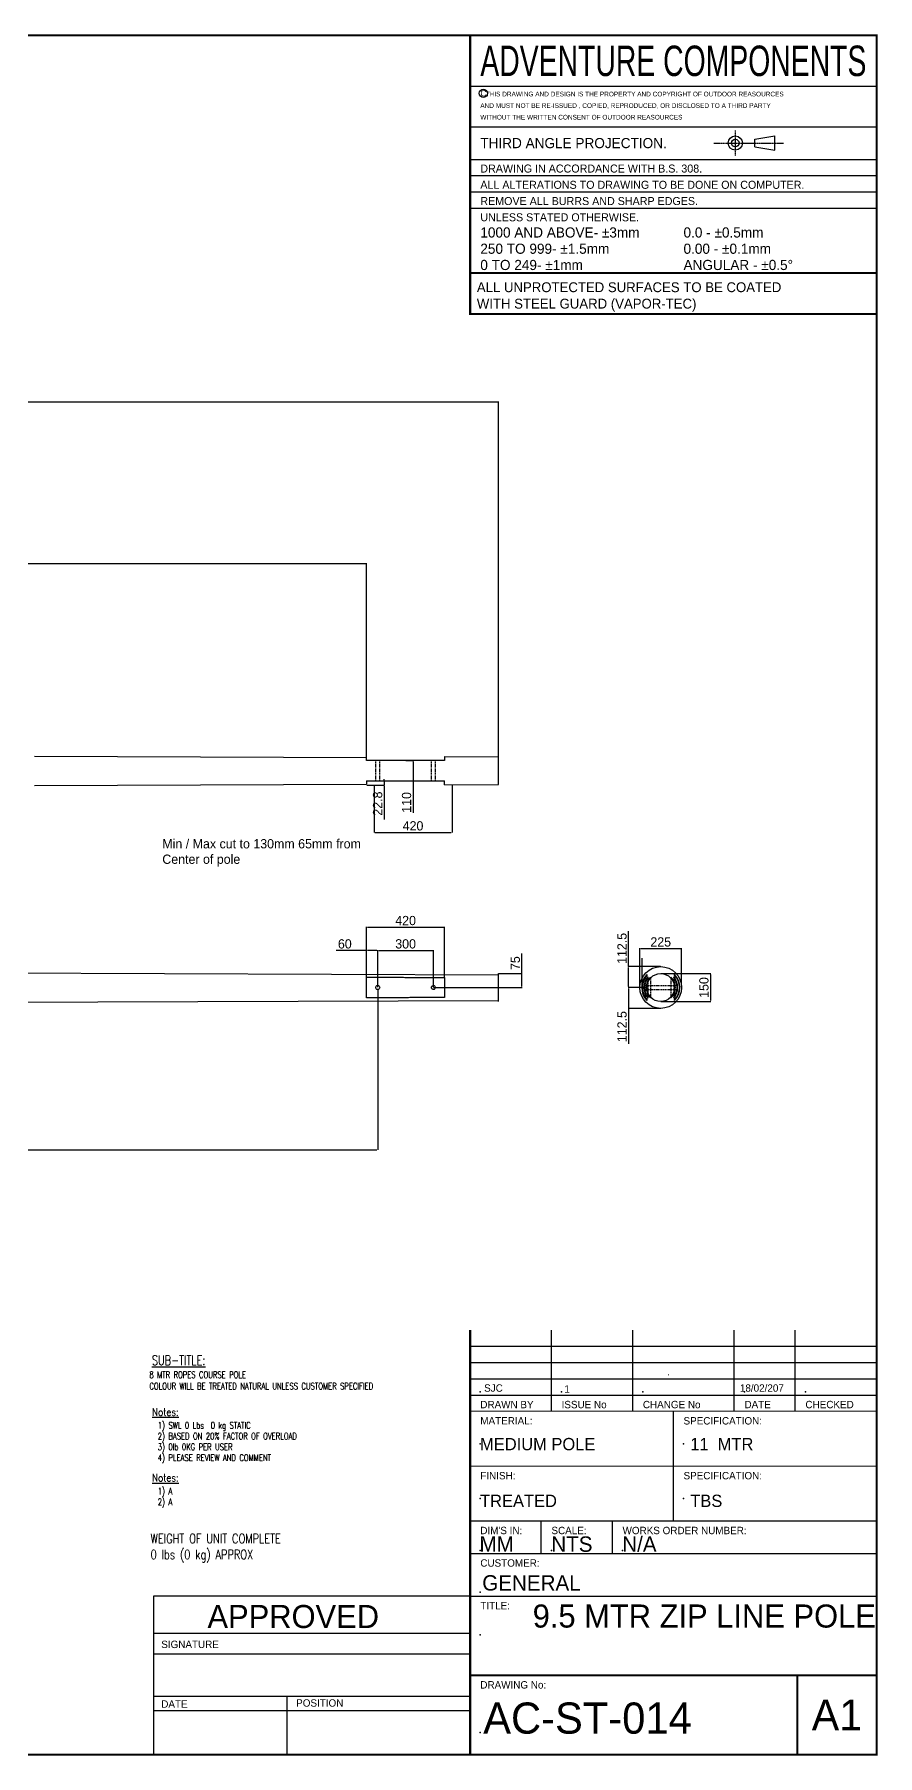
# Model space of a CAD drawing. Header units: inches. Extents: x -2441 to 10890, y 1104 to 10382.
# Drawn here: x 6347 to 10890, y 1104 to 10382 of the extents above; entities that cross this region are included whole.
import ezdxf
from ezdxf.enums import TextEntityAlignment as Align

# ---------------------------------------------------------------- set-up
doc = ezdxf.new("R2010")
doc.units = ezdxf.units.IN
doc.header["$MEASUREMENT"] = 0
doc.linetypes.add('CENTER', pattern=[2, 1.25, -0.25, 0.25, -0.25])
doc.linetypes.add('HIDDEN', pattern=[9.525, 6.35, -3.175])
for name, color, linetype in [('D', 7, 'Continuous'), ('DIM', 5, 'Continuous'), ('FRAMEDIMENSIONS', 150, 'Continuous'), ('post 2d', 7, 'Continuous'), ('post hidden 2d', 4, 'HIDDEN'), ('TEXT', 5, 'Continuous')]:
    doc.layers.add(name, color=color, linetype=linetype)
doc.styles.add('332', font='ROMANS.SHX', dxfattribs={"width": 0.75, "height": 1.125})
doc.styles.add('532', font='ROMANS.SHX', dxfattribs={"width": 0.75, "height": 1.875})
doc.styles.add('T1', font='romans.shx', dxfattribs={"width": 0.75})
doc.dimstyles.new('ISO-25', dxfattribs={"dimtxt": 2.5, "dimasz": 2.5, "dimexe": 1.25, "dimexo": 0.625, "dimtad": 1, "dimtxsty": 'Standard', "dimcen": 2.5, "dimadec": 0, "dimazin": 0, "dimtfac": 1, "dimtmove": 0, "dimatfit": 3, "dimfxl": 0, "dimarcsym": 0})

# ---------------------------------------------------------------- blocks, each defined once
blk = doc.blocks.new('*D1')
at = {"layer": 'Defpoints', "color": 0}
for p in [(8197, 5233.2), (-2153, 4931.7), (8197, 4370)]:
    blk.add_point(p, dxfattribs=at)
at = {"layer": 'DIM', "color": 0, "lineweight": -2}
for p, q in [((8197, 5232.2), (8197, 4368.7)), ((-2153, 4930.7), (-2153, 4368.7)), ((-2148, 4370), (8192, 4370))]:
    blk.add_line(p, q, dxfattribs=at)
at = {"layer": 'DIM', "color": 0}
for points in [[(-2148, 4370.8), (-2148, 4369.2), (-2153, 4370)], [(8192, 4370.8), (8192, 4369.2), (8197, 4370)]]:
    blk.add_solid(points, dxfattribs=at)
at = {"layer": 'DIM', "color": 0, "insert": (3022, 4405), "char_height": 50, "attachment_point": 5}
blk.add_mtext('10350', dxfattribs=at)
blk = doc.blocks.new('*D3')
at = {"layer": 'Defpoints', "color": 0}
for p in [(8137, 7530.5), (-2153, 6662), (8137, 6484.5)]:
    blk.add_point(p, dxfattribs=at)
at = {"layer": 'DIM', "color": 0, "lineweight": -2}
for p, q in [((-2153, 6663), (-2153, 7531.8)), ((-2148, 7530.5), (8132, 7530.5)), ((8137, 6485.5), (8137, 7531.8))]:
    blk.add_line(p, q, dxfattribs=at)
at = {"layer": 'DIM', "color": 0}
for points in [[(-2148, 7531.4), (-2148, 7529.7), (-2153, 7530.5)], [(8132, 7531.4), (8132, 7529.7), (8137, 7530.5)]]:
    blk.add_solid(points, dxfattribs=at)
at = {"layer": 'DIM', "color": 0, "insert": (2992, 7565.5), "char_height": 50, "attachment_point": 5}
blk.add_mtext('10290', dxfattribs=at)
blk = doc.blocks.new('*D5')
at = {"layer": 'Defpoints', "color": 0}
for p in [(8847, 8401.2), (-2153, 6525.2), (8847, 6487.7)]:
    blk.add_point(p, dxfattribs=at)
at = {"layer": 'DIM', "color": 0, "lineweight": -2}
for p, q in [((-2153, 6526.2), (-2153, 8402.5)), ((-2148, 8401.2), (8842, 8401.2)), ((8847, 6488.7), (8847, 8402.5))]:
    blk.add_line(p, q, dxfattribs=at)
at = {"layer": 'DIM', "color": 0}
for points in [[(-2148, 8402), (-2148, 8400.4), (-2153, 8401.2)], [(8842, 8402), (8842, 8400.4), (8847, 8401.2)]]:
    blk.add_solid(points, dxfattribs=at)
at = {"layer": 'DIM', "color": 0, "insert": (3347, 8436.2), "char_height": 50, "attachment_point": 5}
blk.add_mtext('11000±100', dxfattribs=at)
blk = doc.blocks.new('*D14')
at = {"layer": 'Defpoints', "color": 0}
for p in [(8847, 5319.2), (8973.2, 5319.2), (8497, 5244.2)]:
    blk.add_point(p, dxfattribs=at)
at = {"layer": 'DIM', "color": 0, "lineweight": -2}
for p, q in [((8973.2, 5319.2), (8973.2, 5427.5)), ((8848, 5319.2), (8974.4, 5319.2)), ((8973.2, 5249.2), (8973.2, 5314.2)), ((8498, 5244.2), (8974.4, 5244.2))]:
    blk.add_line(p, q, dxfattribs=at)
at = {"layer": 'DIM', "color": 0}
for points in [[(8972.3, 5314.2), (8974, 5314.2), (8973.2, 5319.2)], [(8972.3, 5249.2), (8974, 5249.2), (8973.2, 5244.2)]]:
    blk.add_solid(points, dxfattribs=at)
at = {"layer": 'DIM', "color": 0, "insert": (8938.2, 5375.8), "char_height": 50, "attachment_point": 5, "rotation": 90}
blk.add_mtext('75', dxfattribs=at)
blk = doc.blocks.new('*D16')
at = {"layer": 'Defpoints', "color": 0}
for p in [(8557, 5569.8), (8137, 5300.5), (8557, 5297.4)]:
    blk.add_point(p, dxfattribs=at)
at = {"layer": 'DIM', "color": 0, "lineweight": -2}
for p, q in [((8137, 5301.5), (8137, 5571)), ((8142, 5569.8), (8552, 5569.8)), ((8557, 5298.4), (8557, 5571))]:
    blk.add_line(p, q, dxfattribs=at)
at = {"layer": 'DIM', "color": 0}
for points in [[(8142, 5570.6), (8142, 5569), (8137, 5569.8)], [(8552, 5570.6), (8552, 5569), (8557, 5569.8)]]:
    blk.add_solid(points, dxfattribs=at)
at = {"layer": 'DIM', "color": 0, "insert": (8347, 5604.8), "char_height": 50, "attachment_point": 5}
blk.add_mtext('420', dxfattribs=at)
blk = doc.blocks.new('*D17')
at = {"layer": 'Defpoints', "color": 0}
for p in [(8497, 5444.1), (8197, 5244.2), (8497, 5244.2)]:
    blk.add_point(p, dxfattribs=at)
at = {"layer": 'DIM', "color": 0, "lineweight": -2}
for p, q in [((8197, 5245.2), (8197, 5445.4)), ((8202, 5444.1), (8492, 5444.1)), ((8497, 5245.2), (8497, 5445.4))]:
    blk.add_line(p, q, dxfattribs=at)
at = {"layer": 'DIM', "color": 0}
for points in [[(8202, 5444.9), (8202, 5443.3), (8197, 5444.1)], [(8492, 5444.9), (8492, 5443.3), (8497, 5444.1)]]:
    blk.add_solid(points, dxfattribs=at)
at = {"layer": 'DIM', "color": 0, "insert": (8347, 5479.1), "char_height": 50, "attachment_point": 5}
blk.add_mtext('300', dxfattribs=at)
blk = doc.blocks.new('*D18')
at = {"layer": 'Defpoints', "color": 0}
for p in [(8197, 5444.1), (8137, 5301.2), (8197, 5345.1)]:
    blk.add_point(p, dxfattribs=at)
at = {"layer": 'DIM', "color": 0, "lineweight": -2}
for p, q in [((8137, 5444.1), (7971.9, 5444.1)), ((8137, 5302.2), (8137, 5445.4)), ((8192, 5444.1), (8142, 5444.1)), ((8197, 5346.1), (8197, 5445.4))]:
    blk.add_line(p, q, dxfattribs=at)
at = {"layer": 'DIM', "color": 0}
for points in [[(8142, 5444.9), (8142, 5443.3), (8137, 5444.1)], [(8192, 5444.9), (8192, 5443.3), (8197, 5444.1)]]:
    blk.add_solid(points, dxfattribs=at)
at = {"layer": 'DIM', "color": 0, "insert": (8019.4, 5479.1), "char_height": 50, "attachment_point": 5}
blk.add_mtext('60', dxfattribs=at)
blk = doc.blocks.new('*D24')
at = {"layer": 'Defpoints', "color": 0}
for p in [(9548.2, 5356.7), (9721.7, 5356.7), (9591.5, 5244.2)]:
    blk.add_point(p, dxfattribs=at)
at = {"layer": 'DIM', "color": 0, "lineweight": -2}
for p, q in [((9548.2, 5356.7), (9548.2, 5548.3)), ((9720.7, 5356.7), (9546.9, 5356.7)), ((9548.2, 5249.2), (9548.2, 5351.7)), ((9590.5, 5244.2), (9546.9, 5244.2))]:
    blk.add_line(p, q, dxfattribs=at)
at = {"layer": 'DIM', "color": 0}
for points in [[(9547.3, 5351.7), (9549, 5351.7), (9548.2, 5356.7)], [(9547.3, 5249.2), (9549, 5249.2), (9548.2, 5244.2)]]:
    blk.add_solid(points, dxfattribs=at)
at = {"layer": 'DIM', "color": 0, "insert": (9513.2, 5455), "char_height": 50, "attachment_point": 5, "rotation": 90}
blk.add_mtext('112.5', dxfattribs=at)
blk = doc.blocks.new('*D25')
at = {"layer": 'Defpoints', "color": 0}
for p in [(9834.2, 5454.6), (9609.2, 5244.2), (9834.2, 5244.2)]:
    blk.add_point(p, dxfattribs=at)
at = {"layer": 'DIM', "color": 0, "lineweight": -2}
for p, q in [((9609.2, 5245.2), (9609.2, 5455.9)), ((9614.2, 5454.6), (9829.2, 5454.6)), ((9834.2, 5245.2), (9834.2, 5455.9))]:
    blk.add_line(p, q, dxfattribs=at)
at = {"layer": 'DIM', "color": 0}
for points in [[(9614.2, 5455.4), (9614.2, 5453.8), (9609.2, 5454.6)], [(9829.2, 5455.4), (9829.2, 5453.8), (9834.2, 5454.6)]]:
    blk.add_solid(points, dxfattribs=at)
at = {"layer": 'DIM', "color": 0, "insert": (9721.7, 5489.6), "char_height": 50, "attachment_point": 5}
blk.add_mtext('225', dxfattribs=at)
blk = doc.blocks.new('*D26')
at = {"layer": 'Defpoints', "color": 0}
for p in [(9721.7, 5319.2), (9721.7, 5169.2), (9989.5, 5169.2)]:
    blk.add_point(p, dxfattribs=at)
at = {"layer": 'DIM', "color": 0, "lineweight": -2}
for p, q in [((9722.7, 5319.2), (9990.8, 5319.2)), ((9989.5, 5314.2), (9989.5, 5174.2)), ((9722.7, 5169.2), (9990.8, 5169.2))]:
    blk.add_line(p, q, dxfattribs=at)
at = {"layer": 'DIM', "color": 0}
for points in [[(9988.7, 5314.2), (9990.3, 5314.2), (9989.5, 5319.2)], [(9988.7, 5174.2), (9990.3, 5174.2), (9989.5, 5169.2)]]:
    blk.add_solid(points, dxfattribs=at)
at = {"layer": 'DIM', "color": 0, "insert": (9954.5, 5244.2), "char_height": 50, "attachment_point": 5, "rotation": 90}
blk.add_mtext('150', dxfattribs=at)
blk = doc.blocks.new('*D27')
at = {"layer": 'Defpoints', "color": 0}
for p in [(9636.7, 5244.2), (9548.2, 5131.7), (9721.7, 5131.7)]:
    blk.add_point(p, dxfattribs=at)
at = {"layer": 'DIM', "color": 0, "lineweight": -2}
for p, q in [((9635.7, 5244.2), (9546.9, 5244.2)), ((9548.2, 5239.2), (9548.2, 5136.7)), ((9720.7, 5131.7), (9546.9, 5131.7)), ((9548.2, 5131.7), (9548.2, 4940))]:
    blk.add_line(p, q, dxfattribs=at)
at = {"layer": 'DIM', "color": 0}
for points in [[(9547.3, 5239.2), (9549, 5239.2), (9548.2, 5244.2)], [(9547.3, 5136.7), (9549, 5136.7), (9548.2, 5131.7)]]:
    blk.add_solid(points, dxfattribs=at)
at = {"layer": 'DIM', "color": 0, "insert": (9513.2, 5033.3), "char_height": 50, "attachment_point": 5, "rotation": 90}
blk.add_mtext('112.5', dxfattribs=at)
blk = doc.blocks.new('*D42')
at = {"layer": 'Defpoints', "color": 0}
for p in [(8177, 6333.9), (8597, 6336.1), (8597, 6080.3)]:
    blk.add_point(p, dxfattribs=at)
at = {"layer": 'DIM', "color": 0, "lineweight": -2}
for p, q in [((8177, 6332.9), (8177, 6079.1)), ((8597, 6335.1), (8597, 6079.1)), ((8182, 6080.3), (8592, 6080.3))]:
    blk.add_line(p, q, dxfattribs=at)
at = {"layer": 'DIM', "color": 0}
for points in [[(8182, 6081.2), (8182, 6079.5), (8177, 6080.3)], [(8592, 6081.2), (8592, 6079.5), (8597, 6080.3)]]:
    blk.add_solid(points, dxfattribs=at)
at = {"layer": 'DIM', "color": 0, "insert": (8387, 6115.3), "char_height": 50, "attachment_point": 5}
blk.add_mtext('420', dxfattribs=at)
blk = doc.blocks.new('*D52')
at = {"layer": 'Defpoints', "color": 0}
for p in [(8137, 6357.7), (8137, 6334.9), (8231.2, 6357.7)]:
    blk.add_point(p, dxfattribs=at)
at = {"layer": 'DIM', "color": 0, "lineweight": -2}
for p, q in [((8138, 6357.7), (8232.5, 6357.7)), ((8138, 6334.9), (8232.5, 6334.9)), ((8231.2, 6362.7), (8231.2, 6367.7)), ((8231.2, 6357.7), (8231.2, 6334.9)), ((8231.2, 6329.9), (8231.2, 6150.5))]:
    blk.add_line(p, q, dxfattribs=at)
at = {"layer": 'DIM', "color": 0}
for points in [[(8230.4, 6362.7), (8232.1, 6362.7), (8231.2, 6357.7)], [(8230.4, 6329.9), (8232.1, 6329.9), (8231.2, 6334.9)]]:
    blk.add_solid(points, dxfattribs=at)
at = {"layer": 'DIM', "color": 0, "insert": (8196.2, 6235.5), "char_height": 50, "attachment_point": 5, "rotation": 90}
blk.add_mtext('22.8', dxfattribs=at)
blk = doc.blocks.new('*D51')
at = {"layer": 'Defpoints', "color": 0}
for p in [(8347, 6467.7), (8387.3, 6467.7), (8347, 6357.7)]:
    blk.add_point(p, dxfattribs=at)
at = {"layer": 'DIM', "color": 0, "lineweight": -2}
for p, q in [((8348, 6467.7), (8388.5, 6467.7)), ((8387.3, 6462.7), (8387.3, 6362.7)), ((8348, 6357.7), (8388.5, 6357.7)), ((8387.3, 6357.7), (8387.3, 6186))]:
    blk.add_line(p, q, dxfattribs=at)
at = {"layer": 'DIM', "color": 0}
for points in [[(8386.4, 6462.7), (8388.1, 6462.7), (8387.3, 6467.7)], [(8386.4, 6362.7), (8388.1, 6362.7), (8387.3, 6357.7)]]:
    blk.add_solid(points, dxfattribs=at)
at = {"layer": 'DIM', "color": 0, "insert": (8352.3, 6241.8), "char_height": 50, "attachment_point": 5, "rotation": 90}
blk.add_mtext('110', dxfattribs=at)
blk = doc.blocks.new('*D50')
at = {"layer": 'Defpoints', "color": 0}
for p in [(8177, 6333.9), (8597, 6336.1), (8597, 6080.3)]:
    blk.add_point(p, dxfattribs=at)
at = {"layer": 'DIM', "color": 0, "lineweight": -2}
for p, q in [((8177, 6332.9), (8177, 6079.1)), ((8597, 6335.1), (8597, 6079.1)), ((8182, 6080.3), (8592, 6080.3))]:
    blk.add_line(p, q, dxfattribs=at)
at = {"layer": 'DIM', "color": 0}
for points in [[(8182, 6081.2), (8182, 6079.5), (8177, 6080.3)], [(8592, 6081.2), (8592, 6079.5), (8597, 6080.3)]]:
    blk.add_solid(points, dxfattribs=at)
at = {"layer": 'DIM', "color": 0, "insert": (8387, 6115.3), "char_height": 50, "attachment_point": 5}
blk.add_mtext('420', dxfattribs=at)

msp = doc.modelspace()

# ---------------------------------------------------------------- linework, layer by layer
for p, q in [((10884.55, 10376.11), (-2435.6, 10376.11)), ((10884.55, 1109.61), (10884.55, 10376.11)), ((8694.82, 10102.39), (10884.55, 10102.39)), ((8694.82, 9883.42), (10884.55, 9883.42)), ((8694.82, 9708.24), (10884.55, 9708.24)), ((8694.82, 9620.66), (10884.55, 9620.66)), ((8694.82, 9533.07), (10884.55, 9533.07)), ((8694.82, 9445.48), (10884.55, 9445.48)), ((9132.77, 2959.92), (9132.77, 3397.86)), ((9570.71, 2959.92), (9570.71, 3397.86)), ((10118.14, 2959.92), (10118.14, 3397.86)), ((10446.6, 2959.92), (10446.6, 3397.86)), ((8694.82, 3310.28), (10884.55, 3310.28)), ((8694.82, 3222.69), (10884.55, 3222.69)), ((8694.82, 3135.1), (10884.55, 3135.1)), ((8694.82, 3047.51), (10884.55, 3047.51)), ((9789.68, 2368.7), (9789.68, 2959.92)), ((8694.82, 2368.7), (10884.55, 2368.7)), ((9078.03, 2193.52), (9078.03, 2368.7)), ((9461.23, 2193.52), (9461.23, 2368.7)), ((8694.82, 2193.52), (10884.55, 2193.52)), ((8694.82, 1963.6), (10884.55, 1963.6)), ((6988.28, 1763.67), (8694.82, 1763.67)), ((6988.28, 1652.61), (8694.82, 1652.61)), ((6988.28, 1424.47), (8694.82, 1424.47)), ((7706.09, 1424.47), (7706.09, 1109.61)), ((6988.28, 1346.43), (8694.82, 1346.43)), ((-2435.6, 1109.61), (10884.55, 1109.61))]:
    msp.add_line(p, q)
at = {"color": 1, "linetype": 'CENTER', "ltscale": 0.5}
for p, q in [((10123.15, 9863.95), (10123.15, 9727.72)), ((10008.66, 9795.83), (10383.97, 9795.83))]:
    msp.add_line(p, q, dxfattribs=at)
at = {"color": 7, "linetype": 'Continuous'}
for p, q in [((10228.77, 9816.46), (10336.56, 9834.26)), ((10336.56, 9757.41), (10336.56, 9834.26)), ((10228.77, 9775.2), (10228.77, 9816.46)), ((10228.77, 9775.2), (10336.56, 9757.41))]:
    msp.add_line(p, q, dxfattribs=at)
at = {"linetype": 'Continuous'}
msp.add_line((8694.82, 9095.12), (10884.55, 9095.12), dxfattribs=at)
for points, const_width in [([(10884.55, 1109.61), (-2435.6, 1109.61), (-2435.6, 10376.11), (10884.55, 10376.11)], 10.95), ([(8694.82, 2664.31), (8694.82, 2959.92), (10884.55, 2959.92), (10884.55, 2664.31)], 5.47), ([(8694.82, 2368.7), (8694.82, 2664.31), (10884.55, 2664.31), (10884.55, 2368.7)], 5.47), ([(10457.55, 1109.61), (10884.55, 1109.61), (10884.55, 1536.6), (10457.55, 1536.6)], 10.95)]:
    msp.add_lwpolyline(points, close=True, dxfattribs=dict(const_width=const_width))
at = {"const_width": 10.95}
for points in [[(10884.55, 8874.23), (8694.82, 8874.23), (8694.82, 10376.11)], [(10884.55, 9095.12), (8694.82, 9095.12), (8694.82, 10376.11)], [(8694.82, 1109.61), (8694.82, 3397.86)], [(10884.55, 1536.6), (8694.82, 1536.6)]]:
    msp.add_lwpolyline(points, dxfattribs=at)
msp.add_lwpolyline([(6988.28, 1109.61), (8694.82, 1109.61), (8694.82, 1963.6), (6988.28, 1963.6)], close=True)
msp.add_circle((8765.99, 10064.07), 21.9)
at = {"color": 7, "linetype": 'Continuous'}
for radius in [38.42, 20.63]:
    msp.add_circle((10123.15, 9795.83), radius, dxfattribs=at)
for p in [(8749.57, 3063.93), (9187.51, 3063.93), (9625.46, 3063.93), (10172.89, 3063.93), (10501.34, 3063.93), (8749.57, 2784.74), (9844.43, 2784.74), (8749.57, 2489.13), (9844.43, 2489.13), (8749.57, 2209.94), (9132.77, 2209.94), (9515.97, 2209.94), (8749.57, 1985.49), (8749.57, 1755.57), (8749.57, 1229.04)]:
    msp.add_point(p)
at = {"layer": 'FRAMEDIMENSIONS', "color": 1}
msp.add_line((8694.82, 9095.12), (10884.55, 9095.12), dxfattribs=at)
at = {"layer": 'post 2d'}
for p, q in [((6346.96, 6491.61), (8136.96, 6484.55)), ((8136.96, 6467.67), (8136.96, 6484.55)), ((8556.96, 6489.21), (8556.96, 6467.67)), ((8556.96, 6488.81), (8846.96, 6487.67)), ((8846.96, 6337.67), (8846.96, 6487.67)), ((6346.96, 6333.72), (8136.96, 6340.79)), ((8136.96, 6357.67), (8136.96, 6340.79)), ((8556.96, 6336.13), (8556.96, 6357.67)), ((8556.96, 6336.52), (8846.96, 6337.67)), ((9622.29, 5244.16), (9622.29, 5402.5)), ((-2153.04, 5356.66), (8846.96, 5313.24)), ((8136.96, 5187.77), (8136.96, 5300.55)), ((8556.96, 5297.39), (8556.96, 5190.93)), ((8846.96, 5169.16), (8846.96, 5319.16)), ((9637.29, 5295.77), (9637.29, 5296.67)), ((-2153.04, 5131.66), (8846.96, 5175.08)), ((9637.29, 5191.65), (9637.29, 5192.55))]:
    msp.add_line(p, q, dxfattribs=at)
for centre, radius in [((9721.7, 5244.16), 112.5), ((9721.7, 5244.16), 75), ((8196.96, 5244.16), 11), ((8496.96, 5244.16), 11)]:
    msp.add_circle(centre, radius, dxfattribs=at)
for radius, start, end in [(102.68, 136.923122, 223.076878), (100.45, 138.302168, 221.697832), (99.41, 148.115709, 211.884291), (98.94, 148.559437, 211.440563), (90.72, 140.4944, 219.5056), (88.49, 142.280589, 217.719411), (78.77, 134.284268, 225.715732), (76.54, 135.936761, 224.063239), (78.77, 314.284268, 45.715732), (76.54, 315.936761, 44.063239), (90.72, 320.4944, 39.5056), (88.49, 322.280589, 37.719411), (102.68, 316.923122, 43.076878), (100.45, 318.302168, 41.697832)]:
    msp.add_arc((9721.7, 5244.16), radius, start, end, dxfattribs=at)
for points, weights in [([(8556.96, 6467.67), (8353.02, 6467.67), (8136.96, 6467.67)], [1, 1.00020720826, 1]), ([(8136.96, 6357.67), (8353.02, 6357.67), (8556.96, 6357.67)], [1, 1.00020720806, 1]), ([(8136.96, 5300.55), (8353.02, 5298.95), (8556.96, 5297.39)], [1, 1.00020720806, 1]), ([(9646.7, 5314.28), (9646.7, 5312.61), (9646.7, 5310.97)], [1, 1.00013275899, 1]), ([(9651.7, 5301.87), (9651.7, 5300.06), (9651.7, 5298.3)], [1, 1.0001990145, 1]), ([(9666.7, 5300.55), (9666.7, 5298.95), (9666.7, 5297.39)], [1, 1.00020720806, 1]), ([(9776.7, 5297.39), (9776.7, 5298.95), (9776.7, 5300.55)], [1, 1.00020720826, 1]), ([(9791.7, 5298.3), (9791.7, 5300.06), (9791.7, 5301.87)], [1, 1.00019901451, 1]), ([(9796.7, 5310.97), (9796.7, 5312.61), (9796.7, 5314.28)], [1, 1.00013275899, 1]), ([(8556.96, 5190.93), (8353.02, 5189.37), (8136.96, 5187.77)], [1, 1.000207208, 1]), ([(9646.7, 5177.34), (9646.7, 5175.7), (9646.7, 5174.03)], [1, 1.00013275904, 1]), ([(9651.7, 5190.02), (9651.7, 5188.25), (9651.7, 5186.44)], [1, 1.0001990145, 1]), ([(9666.7, 5190.93), (9666.7, 5189.37), (9666.7, 5187.77)], [1, 1.000207208, 1]), ([(9776.7, 5187.77), (9776.7, 5189.37), (9776.7, 5190.93)], [1, 1.00020720805, 1]), ([(9791.7, 5186.44), (9791.7, 5188.25), (9791.7, 5190.02)], [1, 1.00019901452, 1]), ([(9796.7, 5174.03), (9796.7, 5175.7), (9796.7, 5177.34)], [1, 1.00013275904, 1])]:
    msp.add_rational_spline(points, weights, degree=2, dxfattribs=at)
at = {"layer": 'post hidden 2d'}
for p, q in [((8185.96, 6357.67), (8185.96, 6467.67)), ((8207.96, 6357.67), (8207.96, 6467.67)), ((8485.96, 6357.67), (8485.96, 6467.67)), ((8507.96, 6357.67), (8507.96, 6467.67)), ((9637.29, 5295.77), (9637.29, 5192.55)), ((9646.7, 5310.97), (9646.7, 5177.34)), ((9651.7, 5298.3), (9651.7, 5190.02)), ((9666.7, 5297.39), (9666.7, 5190.93)), ((9776.7, 5297.39), (9776.7, 5190.93)), ((9791.7, 5298.3), (9791.7, 5190.02)), ((9796.7, 5310.97), (9796.7, 5177.34)), ((9636.7, 5255.16), (9646.7, 5255.16)), ((9636.7, 5233.16), (9646.7, 5233.16)), ((9646.7, 5255.16), (9651.7, 5255.16)), ((9646.7, 5233.16), (9651.7, 5233.16)), ((9651.7, 5255.16), (9666.7, 5255.16)), ((9651.7, 5233.16), (9666.7, 5233.16)), ((9666.7, 5255.16), (9776.7, 5255.16)), ((9666.7, 5233.16), (9776.7, 5233.16)), ((9776.7, 5255.16), (9791.7, 5255.16)), ((9776.7, 5233.16), (9791.7, 5233.16)), ((9791.7, 5255.16), (9796.7, 5255.16)), ((9791.7, 5233.16), (9796.7, 5233.16)), ((9796.7, 5255.16), (9806.7, 5255.16)), ((9796.7, 5233.16), (9806.7, 5233.16))]:
    msp.add_line(p, q, dxfattribs=at)

# ---------------------------------------------------------------- texts
at = {"color": 1, "width": 0.633333}
msp.add_text('ADVENTURE COMPONENTS', height=164.2291, dxfattribs=at).set_placement((8749.57, 10157.14), (10829.8, 10157.14), align=Align.FIT)
for s, height, p in [('C', 32.85, (8765.99, 10064.07)), ('A1', 165.888, (10671.05, 1323.1))]:
    msp.add_text(s, height=height).set_placement(p, align=Align.MIDDLE)
for s, height, p in [('   THIS DRAWING AND DESIGN IS THE PROPERTY AND COPYRIGHT OF OUTDOOR REASOURCES', 25.215, (8749.57, 10047.65)), ('AND MUST NOT BE RE-ISSUED , COPIED, REPRODUCED, OR DISCLOSED TO A THIRD PARTY', 25.215, (8749.57, 9985.24)), ('WITHOUT THE WRITTEN CONSENT OF OUTDOOR REASOURCES', 25.215, (8749.57, 9922.84)), ('DRAWING IN ACCORDANCE WITH B.S. 308.', 43.1309, (8749.57, 9637.08)), ('ALL ALTERATIONS TO DRAWING TO BE DONE ON COMPUTER.', 43.1309, (8749.57, 9549.49)), ('REMOVE ALL BURRS AND SHARP EDGES.', 43.1309, (8749.57, 9461.9)), ('UNLESS STATED OTHERWISE.', 43.1309, (8749.57, 9374.31)), ('1000 AND ABOVE- %%P3mm', 54.743, (8749.57, 9286.72)), ('0.0 - %%P0.5mm', 54.743, (9844.43, 9286.72)), ('250 TO 999- %%P1.5mm', 54.743, (8749.57, 9199.13)), ('0.00 - %%P0.1mm', 54.743, (9844.43, 9199.13)), ('0 TO 249- %%P1mm', 54.743, (8749.57, 9111.54)), ('ANGULAR - %%P0.5%%D', 54.743, (9844.43, 9111.54)), ('DRAWN BY', 39.813, (8749.57, 2976.34)), ('ISSUE No', 39.813, (9187.51, 2976.34)), ('CHANGE No', 39.813, (9625.46, 2976.34)), ('DATE', 39.813, (10172.89, 2976.34)), ('CHECKED', 39.813, (10501.34, 2976.34)), ('MATERIAL:', 39.813, (8749.57, 2888.75)), ('SPECIFICATION:', 39.8131, (9844.43, 2888.75)), ('FINISH:', 39.813, (8749.57, 2593.14)), ('SPECIFICATION:', 39.8131, (9844.43, 2593.14)), ("DIM'S IN:", 39.813, (8749.57, 2297.53)), ('SCALE:', 39.813, (9132.77, 2297.53)), ('WORKS ORDER NUMBER:', 39.8131, (9515.97, 2297.53)), ('CUSTOMER:', 39.813, (8749.57, 2122.35)), ('TITLE:', 39.813, (8749.57, 1892.43)), ('DRAWING No:', 39.8131, (8749.57, 1465.44))]:
    msp.add_text(s, height=height).set_placement(p)
msp.add_text('THIRD ANGLE PROJECTION.', height=54.743).set_placement((8749.57, 9795.83), align=Align.MIDDLE_LEFT)
at = {"attachment_point": 1}
for s, insert, char_height, width in [('ALL UNPROTECTED SURFACES TO BE COATED\\PWITH STEEL GUARD (VAPOR-TEC)', (8730.87, 9045.45), 53.0842, 6770.2479), ('SIGNATURE', (7030.34, 1723.46), 39.813, 1706.5403), ('DATE', (7030.34, 1401.91), 39.813, 1706.5403), ('POSITION', (7757.15, 1407.6), 39.813, 1706.5403)]:
    msp.add_mtext(s, dxfattribs=dict(at, insert=insert, char_height=char_height, width=width))
at = {"layer": 'D', "style": '532', "width": 0.75}
msp.add_text('%%USUB-TITLE:', height=51.3855, dxfattribs=at).set_placement((7124.04, 3234.87), align=Align.MIDDLE)
at = {"layer": 'D'}
for s, height, style, width, p in [('8 MTR ROPES COURSE POLE', 35.8318, '332', 0.75, (6966.55, 3139.23)), ('COLOUR WILL BE TREATED NATURAL UNLESS CUSTOMER SPECIFIED', 35.8318, '332', 0.75, (6966.55, 3077.57)), ('%%UNotes:', 41.108, 'T1', 0.83, (6980.89, 2935.82)), (' 1) SWL 0 Lbs  0 kg STATIC', 35.8318, '332', 0.75, (6992.86, 2866.35)), (' 2) BASED ON 20% FACTOR OF OVERLOAD ', 35.8318, '332', 0.75, (6992.86, 2808.15)), (' 3) 0lb 0KG PER USER ', 35.8318, '332', 0.75, (6992.86, 2749.96)), (' 4) PLEASE REVIEW AND COMMENT', 35.8318, '332', 0.75, (6992.86, 2691.98)), ('%%UNotes:', 41.108, 'T1', 0.83, (6980.89, 2581.11)), (' 1) A', 35.832, '332', 0.75, (6992.86, 2511.65)), (' 2) A', 35.832, '332', 0.75, (6992.86, 2453.45))]:
    msp.add_text(s, height=height, dxfattribs=dict(at, style=style, width=width)).set_placement(p)
at = {"layer": 'D', "color": 1, "insert": (6972.57, 2299.59), "char_height": 51.3855, "width": 1995.7381, "attachment_point": 1, "style": '532'}
msp.add_mtext('WEIGHT OF UNIT COMPLETE \\P0 lbs (0 kg) APPROX', dxfattribs=at)
at = {"layer": 'DIM', "insert": (7036.01, 6044.11), "char_height": 50, "width": 1106.9774, "attachment_point": 1}
msp.add_mtext('Min / Max cut to 130mm 65mm from Center of pole', dxfattribs=at)
at = {"layer": 'TEXT', "attachment_point": 1}
for s, insert, char_height, width in [('.', (9755.53, 3193.63), 39.81, 271.6078), ('SJC', (8770.05, 3105.16), 39.813, 336.9947), ('1', (9202.61, 3100.14), 39.81, 271.6078), ('18/02/207', (10148.21, 3105.16), 39.813, 251.4888), ('MEDIUM POLE', (8748.19, 2816.19), 66.3552, 1106.5818), ('11  MTR', (9880.77, 2816.19), 66.355, 1106.5818), ('TREATED', (8748.19, 2510.44), 66.355, 1106.5818), ('TBS ', (9880.77, 2510.44), 66.355, 1106.5818), ('MM', (8744.9, 2285.41), 82.944, 301.7864), ('NTS', (9132.2, 2285.41), 82.944, 266.578), ('N/A', (9514.46, 2285.41), 82.944, 870.1508), ('GENERAL', (8759.99, 2076.55), 82.944, 1966.6414), ('APPROVED', (7279.34, 1915.95), 124.416, 2322.432), ('9.5 MTR ZIP LINE POLE', (9031.6, 1918.52), 124.416, 1886.165), ('AC-ST-014', (8765.11, 1390.23), 168, 1539.1106)]:
    msp.add_mtext(s, dxfattribs=dict(at, insert=insert, char_height=char_height, width=width))

# ---------------------------------------------------------------- dimensions: what is measured, and where the dimension line sits
at = {"layer": 'DIM'}
for base, p1, p2, override, picture, middle in [((8846.96, 8401.21), (-2153.04, 6525.17), (8846.96, 6487.67), {"dimtxt": 50, "dimasz": 5, "dimexo": 1, "dimgap": 10, "dimdec": 1, "dimdsep": 46, "dimtol": 1, "dimlim": 0, "dimtp": 100, "dimtm": 100}, '*D5', (3346.96, 8436.21)), ((8136.96, 7530.53), (-2153.04, 6661.96), (8136.96, 6484.55), {"dimtxt": 50, "dimasz": 5, "dimexo": 1, "dimgap": 10, "dimdec": 1, "dimdsep": 46}, '*D3', (2991.96, 7565.53)), ((8596.96, 6080.34), (8176.96, 6333.9), (8596.96, 6336.13), {"dimtxt": 50, "dimasz": 5, "dimexo": 1, "dimgap": 10, "dimdec": 1, "dimdsep": 46}, '*D42', (8386.96, 6115.34)), ((8596.96, 6080.34), (8176.96, 6333.9), (8596.96, 6336.13), {"dimtxt": 50, "dimasz": 5, "dimexo": 1, "dimgap": 10, "dimdec": 1, "dimdsep": 46}, '*D50', (8386.96, 6115.34)), ((8556.96, 5569.8), (8136.96, 5300.55), (8556.96, 5297.39), {"dimtxt": 50, "dimasz": 5, "dimexo": 1, "dimgap": 10, "dimdec": 1, "dimdsep": 46}, '*D16', (8346.96, 5604.8)), ((8496.96, 5444.1), (8196.96, 5244.16), (8496.96, 5244.16), {"dimtxt": 50, "dimasz": 5, "dimexo": 1, "dimgap": 10, "dimdec": 1, "dimdsep": 46}, '*D17', (8346.96, 5479.1)), ((9834.2, 5454.61), (9609.2, 5244.16), (9834.2, 5244.16), {"dimtxt": 50, "dimasz": 5, "dimexo": 1, "dimgap": 10, "dimdec": 1, "dimdsep": 46}, '*D25', (9721.7, 5489.61)), ((8196.96, 4369.99), (-2153.04, 4931.69), (8196.96, 5233.16), {"dimtxt": 50, "dimasz": 5, "dimexo": 1, "dimgap": 10, "dimdec": 1, "dimdsep": 46}, '*D1', (3021.96, 4404.99))]:
    dim = msp.add_linear_dim(base=base, p1=p1, p2=p2, dimstyle='ISO-25', override=override, dxfattribs=at)
    dim.commit()
    dim.dimension.update_dxf_attribs({"geometry": picture, "text_midpoint": middle})
for base, p1, p2, picture, middle in [((8387.26, 6467.67), (8346.96, 6357.67), (8346.96, 6467.67), '*D51', (8387.26, 6241.8)), ((8231.23, 6357.67), (8136.96, 6334.86), (8136.96, 6357.67), '*D52', (8231.23, 6235.46))]:
    dim = msp.add_linear_dim(base=base, p1=p1, p2=p2, angle=90, dimstyle='ISO-25', override={"dimtxt": 50, "dimasz": 5, "dimexo": 1, "dimgap": 10, "dimdec": 1, "dimdsep": 46}, dxfattribs=at)
    dim.commit()
    dim.dimension.update_dxf_attribs({"geometry": picture, "text_midpoint": middle, "dimtype": 160})
dim = msp.add_linear_dim(base=(8196.96, 5444.1), p1=(8136.96, 5301.17), p2=(8196.96, 5345.07), dimstyle='ISO-25', override={"dimtxt": 50, "dimasz": 5, "dimexo": 1, "dimgap": 10, "dimdec": 1, "dimdsep": 46}, dxfattribs=at)
dim.commit()
dim.dimension.update_dxf_attribs({"geometry": '*D18', "text_midpoint": (8019.45, 5444.1), "dimtype": 160})
for base, p1, p2, picture, middle in [((9548.17, 5356.66), (9591.5, 5244.16), (9721.7, 5356.66), '*D24', (9513.17, 5454.99)), ((8973.18, 5319.16), (8496.96, 5244.16), (8846.96, 5319.16), '*D14', (8938.18, 5375.82)), ((9989.51, 5169.16), (9721.7, 5319.16), (9721.7, 5169.16), '*D26', (9954.51, 5244.16)), ((9548.17, 5131.66), (9636.7, 5244.16), (9721.7, 5131.66), '*D27', (9513.17, 5033.32))]:
    dim = msp.add_linear_dim(base=base, p1=p1, p2=p2, angle=90, dimstyle='ISO-25', override={"dimtxt": 50, "dimasz": 5, "dimexo": 1, "dimgap": 10, "dimdec": 1, "dimdsep": 46}, dxfattribs=at)
    dim.commit()
    dim.dimension.update_dxf_attribs({"geometry": picture, "text_midpoint": middle})

doc.saveas('drawing.dxf')
